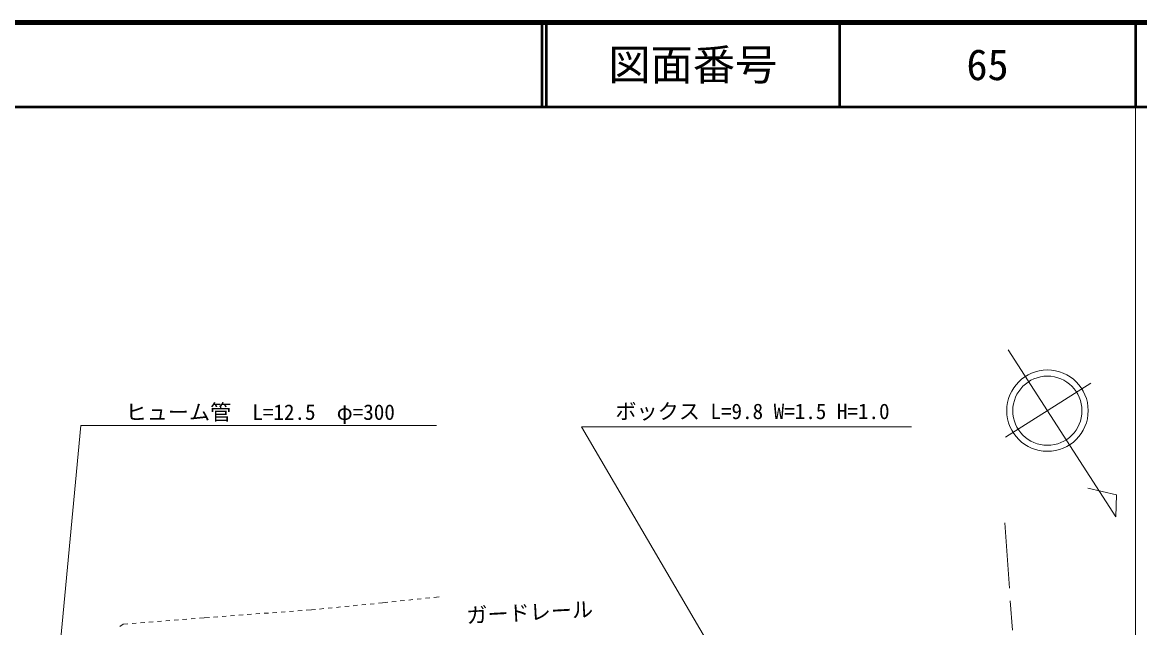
# Model space of a CAD drawing. Units: millimetres, scale not verified. Extents: x 40000 to 680000, y 20000 to 380000.
# Drawn here: x 447278 to 579500, y 308412 to 380000 of the extents above; entities that cross this region are included whole.
import ezdxf
from ezdxf.enums import TextEntityAlignment as Align

# ---------------------------------------------------------------- set-up
doc = ezdxf.new("R2010")
doc.units = ezdxf.units.MM
doc.header["$LTSCALE"] = 1000
doc.linetypes.add('CHAIN', pattern=[18.5, 12, -1.5, 3.5, -1.5])
for name, color, linetype, lineweight in [('M-BGD', 7, 'Continuous', 13), ('M-BMK', 2, 'CHAIN', 13), ('M-BMK-SRVR', 3, 'Continuous', 13), ('M-STR-HTXT', 7, 'Continuous', 13), ('M-TTL', 2, 'Continuous', 140), ('M-TTL-BAND', 7, 'Continuous', 13), ('M-TTL-LINE', 7, 'Continuous', 50)]:
    doc.layers.add(name, color=color, linetype=linetype, lineweight=lineweight)
doc.layers.add('M-TTL-TXT', color=7, linetype='Continuous')
doc.styles.add('ＭＳ ゴシック', font='')
doc.styles.get('ＭＳ ゴシック').set_extended_font_data('MS Gothic')

msp = doc.modelspace()

# ---------------------------------------------------------------- linework, layer by layer
at = {"layer": 'M-BGD'}
for p, q in [((495980, 311991), (496597, 312056)), ((483453, 310711), (483951, 310759)), ((484448, 310808), (484946, 310857)), ((485443, 310906), (485941, 310955)), ((486439, 311003), (486936, 311052)), ((487434, 311101), (487931, 311150)), ((488429, 311199), (488927, 311247)), ((489424, 311296), (489895, 311342)), ((489895, 311342), (490511, 311408)), ((491008, 311461), (491505, 311514)), ((492003, 311567), (492500, 311620)), ((492997, 311673), (493494, 311726)), ((493991, 311779), (494489, 311832)), ((494986, 311885), (495483, 311938)), ((466245, 309380), (466744, 309420)), ((467242, 309459), (467740, 309499)), ((468239, 309539), (468800, 309584)), ((468800, 309584), (469410, 309629)), ((469909, 309666), (470408, 309703)), ((470906, 309739), (471405, 309776)), ((471904, 309813), (472402, 309849)), ((472901, 309886), (473400, 309923)), ((473898, 309960), (474397, 309996)), ((474896, 310033), (475394, 310070)), ((475893, 310106), (476391, 310143)), ((476890, 310180), (477389, 310216)), ((477887, 310253), (478386, 310290)), ((478885, 310327), (479383, 310363)), ((479882, 310400), (480381, 310437)), ((480879, 310473), (481490, 310518)), ((481490, 310518), (481960, 310564)), ((482458, 310613), (482955, 310662)), ((458825, 308554), (459205, 308815)), ((459205, 308815), (459766, 308860)), ((460264, 308900), (460763, 308940)), ((461261, 308980), (461760, 309020)), ((462258, 309060), (462756, 309100)), ((463255, 309140), (463753, 309180)), ((464252, 309220), (464750, 309260)), ((465248, 309300), (465747, 309340))]:
    msp.add_line(p, q, dxfattribs=at)
at = {"layer": 'M-BMK'}
msp.add_line((566672, 276174), (563547, 320790), dxfattribs=at)
at = {"layer": 'M-BMK-SRVR'}
for p, q in [((563949, 341282), (576672, 321530)), ((563610, 330954), (573742, 337327)), ((576745, 324118), (573376, 324924)), ((576672, 321530), (576745, 324118))]:
    msp.add_line(p, q, dxfattribs=at)
for centre, radius in [((568590, 334082), 4817), ((568582, 334068), 4092)]:
    msp.add_circle(centre, radius, dxfattribs=at)
at = {"layer": 'M-STR-HTXT'}
for p, q in [((448704, 273408), (454184, 332325)), ((454184, 332325), (496270, 332325)), ((542401, 282767), (513450, 332153)), ((513450, 332153), (552498, 332153))]:
    msp.add_line(p, q, dxfattribs=at)
at = {"layer": 'M-TTL'}
msp.add_line((680000, 380000), (40000, 380000), dxfattribs=at)
at = {"layer": 'M-TTL-BAND'}
msp.add_line((579000, 20000), (579000, 370000), dxfattribs=at)
at = {"layer": 'M-TTL-LINE'}
for p, q in [((508747, 380000), (508747, 370000)), ((509247, 380000), (509247, 370000)), ((543997, 380000), (543997, 370000)), ((579000, 380000), (579000, 370000)), ((40000, 370000), (680000, 370000))]:
    msp.add_line(p, q, dxfattribs=at)

# ---------------------------------------------------------------- texts
at = {"layer": 'M-STR-HTXT', "style": 'ＭＳ ゴシック'}
for s, p in [('ヒューム管\u3000L=12.5\u3000φ=300', (459495, 332434)), ('ボックス L=9.8 W=1.5 H=1.0', (517459, 332528))]:
    msp.add_text(s, height=1833, dxfattribs=at).set_placement(p, align=Align.BOTTOM_LEFT)
msp.add_text('ガードレール', height=1833, rotation=2.995, dxfattribs=at).set_placement((499905, 308375), align=Align.BOTTOM_LEFT)
at = {"layer": 'M-TTL-TXT', "style": 'ＭＳ ゴシック'}
for s, p in [('図面番号', (526622, 375000)), ('65', (561497, 375000))]:
    msp.add_text(s, height=3666, dxfattribs=at).set_placement(p, align=Align.MIDDLE_CENTER)

doc.saveas('drawing.dxf')
